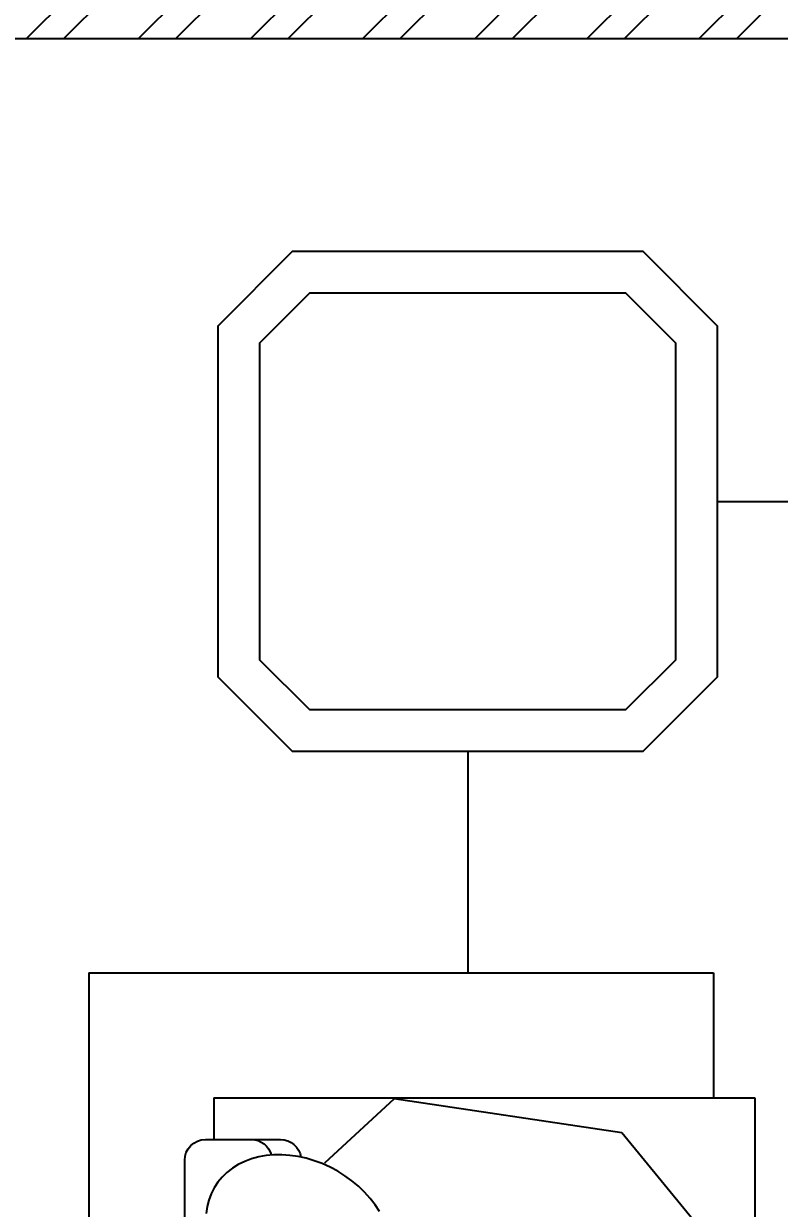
# Model space of a CAD drawing. Header units: millimetres. Extents: x -176651 to 424033, y -469666 to 486614.
# Drawn here: x 186533 to 187440, y 218001 to 219423 of the extents above; entities that cross this region are included whole.
import ezdxf
from ezdxf import colors
from ezdxf.entities.mleader import LeaderData, LeaderLine
from ezdxf.math import Vec2, Vec3

# ---------------------------------------------------------------- set-up
doc = ezdxf.new("R2010")
doc.units = ezdxf.units.MM
for name, color, linetype in [('1625_East Villa$0$ad-Furniture', 8, 'Continuous'), ('1625_East Villa$0$ad-Wall', 8, 'Continuous'), ('1625_East Villa$0$ad-Wall hatch', 8, 'Continuous'), ('Site Levels$0$ad-Lvl-Entance road', 4, 'Continuous')]:
    doc.layers.add(name, color=color, linetype=linetype)
doc.styles.add('Site Levels$0$Standard', font='arial.ttf')

# ---------------------------------------------------------------- blocks, each defined once
blk = doc.blocks.new('1625_East Villa$0$zw$A974')
at = {"linetype": 'Continuous'}
for points in [[(210.7, -300), (300, -210.7), (300, 210.7), (210.7, 300), (-210.7, 300), (-300, 210.7), (-300, -210.7), (-210.7, -300)], [(190, -250), (250, -190), (250, 190), (190, 250), (-190, 250), (-250, 190), (-250, -190), (-190, -250)]]:
    blk.add_lwpolyline(points, close=True, dxfattribs=at)
blk = doc.blocks.new('1625_East Villa$0$4BHK_A1$0$$0$3Chair')
for p, q in [((0, 1125), (-750, 1125)), ((-750, 1125), (-750, 975)), ((0, 1125), (0, -1125)), ((-150, 975), (-800, 975)), ((-800, 975), (-800, 700.3)), ((-640.1, 932.9), (-366.7, 973.8)), ((-366.7, 973.8), (-282.9, 896.6)), ((-150, 975), (-150, 925)), ((-780.5, 761.7), (-640.1, 932.9)), ((-140, 925), (-230, 925)), ((-280.3, 896), (-270.7, 899.5)), ((-270.7, 899.5), (-261, 902.4)), ((-261, 902.4), (-251.2, 904.5)), ((-251.2, 904.5), (-241.4, 905.9)), ((-241.4, 905.9), (-231.7, 906.6)), ((-231.7, 906.6), (-222.2, 906.5)), ((-222.2, 906.5), (-212.9, 905.6)), ((-212.9, 905.6), (-203.9, 904)), ((-203.9, 904), (-195.3, 901.7)), ((-195.3, 901.7), (-187.1, 898.7)), ((-187.1, 898.7), (-179.4, 894.9)), ((-115, 400), (-115, 900)), ((-307.5, 881.4), (-298.8, 886.9)), ((-298.8, 886.9), (-289.7, 891.7)), ((-289.7, 891.7), (-280.3, 896)), ((-179.4, 894.9), (-172.3, 890.5)), ((-172.3, 890.5), (-165.8, 885.5)), ((-165.8, 885.5), (-159.9, 879.8)), ((-331, 861.8), (-323.7, 868.8)), ((-323.7, 868.8), (-315.9, 875.4)), ((-315.9, 875.4), (-307.5, 881.4)), ((-159.9, 879.8), (-154.8, 873.7)), ((-154.8, 873.7), (-150.4, 867)), ((-343.8, 846.5), (-337.8, 854.3)), ((-337.8, 854.3), (-331, 861.8)), ((-150.4, 867), (-146.8, 859.8)), ((-146.8, 859.8), (-144, 852.3)), ((-349.2, 838.5), (-343.8, 846.5)), ((-144, 852.3), (-142, 844.4)), ((-142, 844.4), (-140.8, 836.3))]:
    blk.add_line(p, q)
for centre, start, end in [((-230, 900), 90, 171.3158), ((-195, 900), 90, 165.5805), ((-140, 900), 0, 90)]:
    blk.add_arc(centre, 25, start, end)
blk = doc.blocks.new('1625_East Villa$0$zw$BD1E')
at = {"layer": '1625_East Villa$0$ad-Furniture'}
for points in [[(855.4, -555.4), (1194.6, -555.4)], [(555.4, -855.4), (555.4, -1121.6)]]:
    blk.add_lwpolyline(points, dxfattribs=at)
at = {"layer": '1625_East Villa$0$ad-Furniture', "rotation": 180}
blk.add_blockref('1625_East Villa$0$zw$A974', (555.4, -555.4), dxfattribs=at)
at = {"layer": '1625_East Villa$0$ad-Furniture', "xscale": -1}
blk.add_blockref('1625_East Villa$0$4BHK_A1$0$$0$3Chair', (100.4, -2246.6), dxfattribs=at)
blk = doc.blocks.new('1625_East Villa$0$zw$D46D')
at = {"layer": '1625_East Villa$0$ad-Furniture'}
blk.add_blockref('1625_East Villa$0$zw$BD1E', (7240, 13390), dxfattribs=at)
blk = doc.blocks.new('1625_East Villa$0$zw$42B5')
at = {"layer": '1625_East Villa$0$ad-Wall hatch', "transparency": 33554610}
h = blk.add_hatch(dxfattribs=at)
h.set_pattern_fill('ANSI32', color=256, scale=10)
h.set_pattern_definition([(45, (-1040635.14, 674820.02), (-67.351921, 67.351921), []), (45, (-1040590.24, 674820.02), (-67.351921, 67.351921), [])])
h.paths.add_polyline_path([(12120, 13620), (12120, 10220), (11890, 10220), (11890, 13390), (7240, 13390), (7240, 8645), (4245, 8645), (4245, 8875), (4445, 8875), (4445, 9370), (4560, 9370), (4560, 8760), (7010, 8760), (7010, 10500), (6360, 10500), (6360, 10615), (7010, 10615), (7010, 13390), (4560, 13390), (4560, 10615), (5560, 10615), (5560, 10500), (4445, 10500), (4445, 13390), (230, 13390), (230, 8875), (3345, 8875), (3345, 8645), (3060, 8645), (3060, 4745), (3345, 4745), (3345, 4515), (230, 4515), (230, 230), (4995, 230), (4995, 3130), (6060, 3130), (6060, 3015), (5110, 3015), (5110, 230), (8310, 230), (8310, 3015), (6860, 3015), (6860, 3130), (8310, 3130), (8310, 4630), (5110, 4630), (5110, 3930), (4995, 3930), (4995, 4515), (4245, 4515), (4245, 4745), (8540, 4745), (8540, 230), (9240, 230), (9240, 0), (0, 0), (0, 4745), (2830, 4745), (2830, 8645), (0, 8645), (0, 13620)])
at = {"layer": '1625_East Villa$0$ad-Wall'}
blk.add_lwpolyline([(11890, 13390), (7240, 13390), (7240, 8645), (4245, 8645), (4245, 8875), (4445, 8875), (4445, 9370), (4560, 9370), (4560, 8760), (7010, 8760), (7010, 10500), (6360, 10500), (6360, 10615), (7010, 10615), (7010, 13390), (4560, 13390), (4560, 10615), (5560, 10615), (5560, 10500), (4445, 10500), (4445, 13390), (230, 13390)], dxfattribs=at)
blk = doc.blocks.new('1625_East Villa')
at = {"layer": '1625_East Villa$0$ad-Furniture'}
blk.add_blockref('1625_East Villa$0$zw$D46D', (0, 0), dxfattribs=at)
at = {"layer": '1625_East Villa$0$ad-Wall'}
blk.add_blockref('1625_East Villa$0$zw$42B5', (0, 0), dxfattribs=at)
blk = doc.blocks.new("All Plot's Villa Plans")
at = {"ltscale": 5}
blk.add_blockref('1625_East Villa', (179270.5, 206014.9), dxfattribs=at)
blk = doc.blocks.new('Site Levels$0$zw$1B0B')
at = {"layer": 'Site Levels$0$ad-Lvl-Entance road'}
ml = blk.add_multileader_mtext('Standard', dxfattribs=at)
ml.set_content('{\\fArial|b1|i0|c0|p34;501.29}', color=256, style='Site Levels$0$Standard')
ml.set_leader_properties()
ml.build(insert=Vec2(0, 0))
ml.multileader.update_dxf_attribs({"has_text_frame": 1, "arrow_head_size": 1219.2, "scale": 12})
ctx = ml.context
ctx.base_point, ctx.scale, ctx.char_height, ctx.arrow_head_size, ctx.landing_gap_size, ctx.plane_origin = Vec3(214512, 122374.1), 12, 1219.186, 1219.2, 609.6, Vec3(222625.2, 117653.8)
ctx.text_align_type = 2
notes = []
notes.append((ctx, [(0, (1, 1, 0), (221630.9, 122374.1), (-1, 0), 845, [(0, [(222625.2, 117653.8)], 0, [])])]))
ctx.mtext.insert, ctx.mtext.width, ctx.mtext.defined_height, ctx.mtext.alignment, ctx.mtext.flow_direction = Vec3(220176.4, 122994.5), 5138.489, 1392.4, 3, 5
ctx.mtext.has_bg_fill, ctx.mtext.bg_color, ctx.mtext.bg_scale_factor, ctx.mtext.bg_transparency, ctx.mtext.use_window_bg_color = 1, -1027028792, 1.5, 0, 1
for ctx, leaders in notes:
    for number, flags, end, landing, length, lines in leaders:
        leader = LeaderData()
        leader.index, (leader.has_last_leader_line, leader.has_dogleg_vector, leader.attachment_direction) = number, flags
        leader.last_leader_point, leader.dogleg_vector, leader.dogleg_length = Vec3(end), Vec3(landing), length
        for number, points, colour, breaks in lines:
            line = LeaderLine()
            line.index, line.vertices, line.color, line.breaks = number, Vec3.list(points), colors.encode_raw_color(colour), breaks
            leader.lines.append(line)
        ctx.leaders.append(leader)
blk = doc.blocks.new('Site Levels')
at = {"layer": 'Site Levels$0$ad-Lvl-Entance road', "ltscale": 5}
blk.add_blockref('Site Levels$0$zw$1B0B', (-5982.9, 99418.6), dxfattribs=at)

msp = doc.modelspace()

# ---------------------------------------------------------------- block references
at = {"ltscale": 5}
msp.add_blockref("All Plot's Villa Plans", (0, 0), dxfattribs=at)

# ---------------------------------------------------------------- next in the draw order: block references
msp.add_blockref('Site Levels', (0, 0), dxfattribs=at)

doc.saveas('drawing.dxf')
